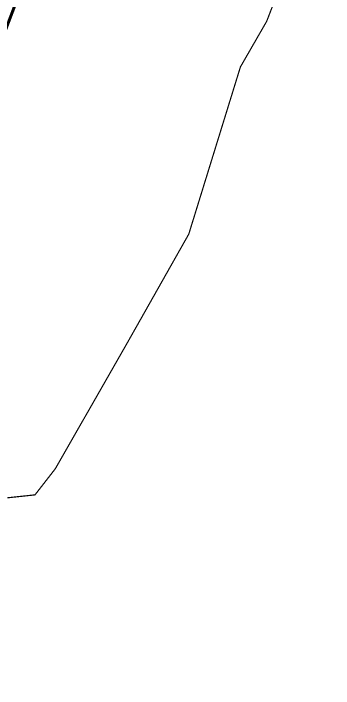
# Model space of a CAD drawing. Header units: metres. Extents: x 561401 to 594056, y 8460144 to 8508504.
# Drawn here: x 574704.3 to 574757.8, y 8487194.2 to 8487307.2 of the extents above; entities that cross this region are included whole.
import ezdxf

# ---------------------------------------------------------------- set-up
doc = ezdxf.new("R2010")
doc.units = ezdxf.units.M
doc.layers.add('1.1. DERECHO DE VIA', color=230, linetype='Continuous')
doc.layers.add('1.2. AFECTADOS BASE GRAFICA ESTATAL NO INSCRITO', color=30, linetype='Continuous')

msp = doc.modelspace()

# ---------------------------------------------------------------- linework, layer by layer
at = {"layer": '1.1. DERECHO DE VIA', "color": 230, "linetype": 'Continuous', "lineweight": 40, "ltscale": 0.2, "const_width": 0.5}
msp.add_lwpolyline([(574742.64, 8487437.28), (574742.2, 8487417.32), (574738.1, 8487397.77), (574731.22, 8487379), (574724.13, 8487360.3), (574717.04, 8487341.59), (574709.95, 8487322.89), (574702.86, 8487304.19), (574695.53, 8487285.59), (574685.87, 8487268.1), (574673.74, 8487252.21), (574661.04, 8487236.76), (574648.35, 8487221.3), (574635.65, 8487205.85), (574622.96, 8487190.4), (574610.26, 8487174.94), (574597.57, 8487159.49), (574584.87, 8487144.03), (574571.25, 8487129.43), (574555.2, 8487117.53), (574537.64, 8487107.97), (574520, 8487098.54), (574501.91, 8487090.09), (574482.29, 8487086.48)], dxfattribs=at)
at = {"layer": '1.2. AFECTADOS BASE GRAFICA ESTATAL NO INSCRITO', "color": 64, "linetype": 'Continuous', "lineweight": -3, "const_width": 0.2}
msp.add_lwpolyline([(574703.25, 8487226.13), (574707.86, 8487226.62), (574711.25, 8487230.98), (574722.89, 8487251.34), (574733.57, 8487270.24), (574742.21, 8487298.22), (574746.59, 8487305.83), (574759.51, 8487339.18)], dxfattribs=at)

doc.saveas('drawing.dxf')
